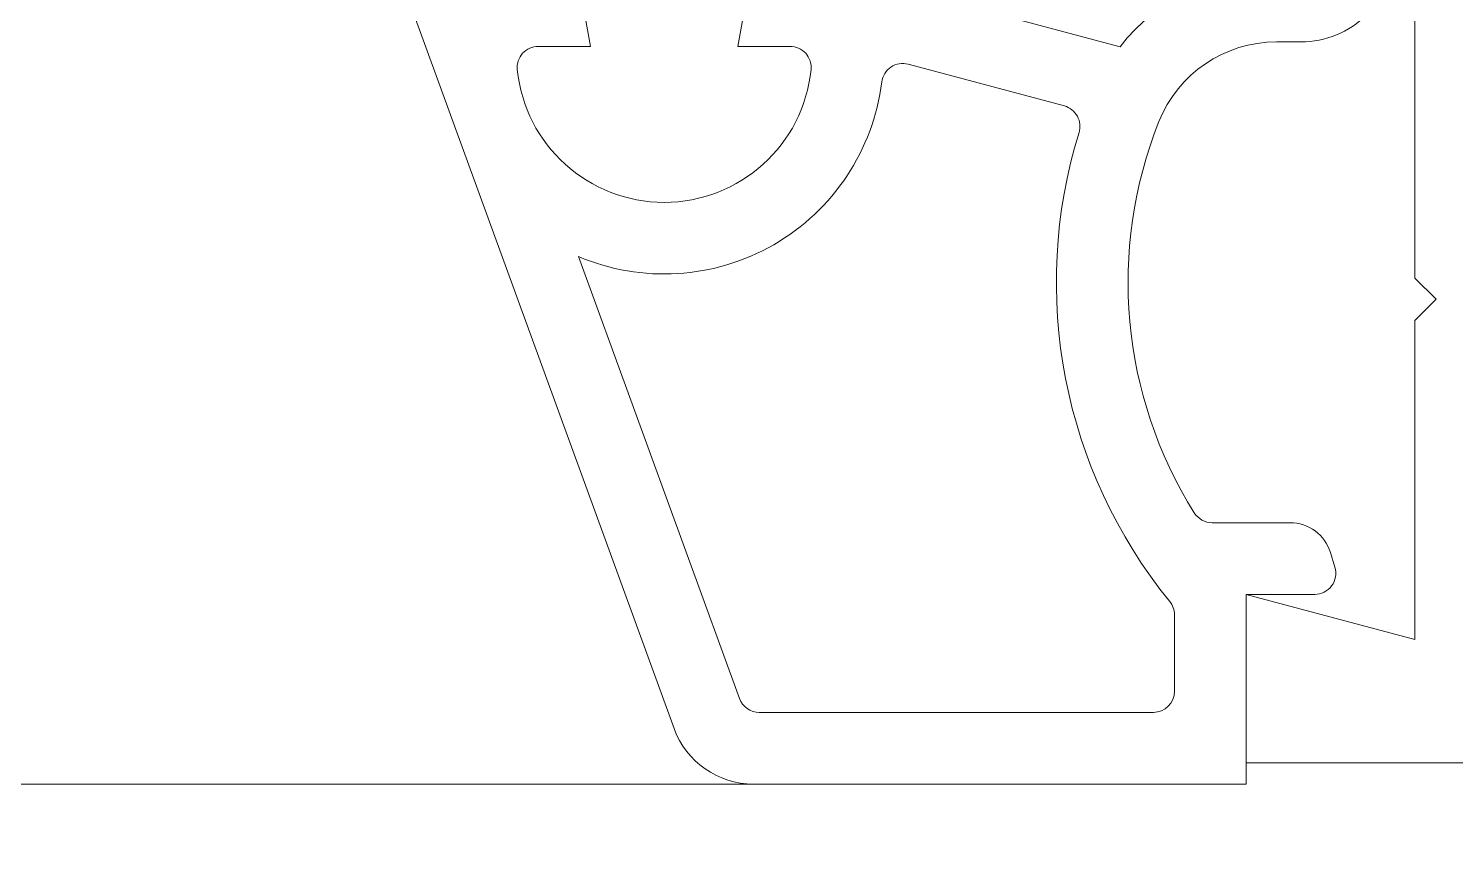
# Model space of a CAD drawing. Header units: millimetres. Extents: x 14753 to 45183, y 5640 to 19518.
# Drawn here: x 41681.58 to 41689.28, y 18254.68 to 18259.09 of the extents above; entities that cross this region are included whole.
import ezdxf

# ---------------------------------------------------------------- set-up
doc = ezdxf.new("R2010")
doc.units = ezdxf.units.MM
doc.linetypes.add('DASHDOT2', pattern=[0.5, 0.25, -0.125, 0, -0.125])
doc.linetypes.add('HIDDEN', pattern=[0.375, 0.25, -0.125])
doc.layers.add('5', color=5, linetype='HIDDEN')
doc.layers.add('tarama', color=253, linetype='Continuous')
doc.layers.add('pvc', color=253, linetype='Continuous', lineweight=9)

# ---------------------------------------------------------------- blocks, each defined once
blk = doc.blocks.new('A$C1A495F32')
at = {"layer": 'pvc'}
blk.add_line((3.954143, 3.653873), (5.135204, 3.653873), dxfattribs=at)
for points in [[(5.174895, 3.715107), (5.174895, 3.684237), (5.17616, 3.682972), (5.174895, 3.681707), (5.174895, 3.662546), (5.16477, 3.665259), (5.16477, 3.655138), (5.309, 3.655138, 0.414214)], [(5.174895, 3.715107), (5.174895, 3.684237), (5.17616, 3.682972), (5.174895, 3.681707), (5.174895, 3.662546), (5.16477, 3.665259), (5.16477, 3.655138), (5.309, 3.655138, 0.414214)], [(5.174895, 3.715107), (5.174895, 3.684237), (5.17616, 3.682972), (5.174895, 3.681707), (5.174895, 3.662546), (5.16477, 3.665259), (5.16477, 3.655138), (5.309, 3.655138, 0.414214)], [(5.174895, 3.715107), (5.174895, 3.684237), (5.17616, 3.682972), (5.174895, 3.681707), (5.174895, 3.662546), (5.16477, 3.665259), (5.16477, 3.655138), (5.309, 3.655138, 0.414214)], [(5.174895, 3.715107), (5.174895, 3.684237), (5.17616, 3.682972), (5.174895, 3.681707), (5.174895, 3.662546), (5.16477, 3.665259), (5.16477, 3.655138), (5.309, 3.655138, 0.414214)], [(5.174895, 3.715107), (5.174895, 3.684237), (5.17616, 3.682972), (5.174895, 3.681707), (5.174895, 3.662546), (5.16477, 3.665259), (5.16477, 3.655138), (5.309, 3.655138, 0.414214)], [(5.174895, 3.715107), (5.174895, 3.684237), (5.17616, 3.682972), (5.174895, 3.681707), (5.174895, 3.662546), (5.16477, 3.665259), (5.16477, 3.655138), (5.309, 3.655138, 0.414214)], [(5.166584, 3.702721, 0.231342), (5.157199, 3.698133), (5.142956, 3.701949)], [(5.134948, 3.701949), (5.134279, 3.698154), (5.137403, 3.698154, -0.443865), (5.138662, 3.696762, -0.904534), (5.121039, 3.696762, -0.443867), (5.122297, 3.698154), (5.122297, 3.698154), (5.125422, 3.698154), (5.124753, 3.701949)], [(5.11478, 3.700252), (5.130449, 3.657202, 0.315299), (5.135204, 3.653873), (5.16477, 3.653873), (5.16477, 3.665259), (5.16888, 3.665259, 0.504041), (5.17009, 3.666894), (5.169822, 3.66777, 0.329751), (5.167402, 3.669561), (5.162728, 3.669561, -0.258321), (5.161656, 3.670154, -0.239114), (5.159532, 3.693638), (5.159532, 3.693638), (5.159532, 3.693638, -0.307032), (5.166584, 3.698419), (5.168055, 3.698419, 0.414214), (5.173622, 3.703986)], [(5.166584, 3.702721, 0.231342), (5.157199, 3.698133), (5.142956, 3.701949)], [(5.134948, 3.701949), (5.134279, 3.698154), (5.137403, 3.698154, -0.443865), (5.138662, 3.696762, -0.904534), (5.121039, 3.696762, -0.443867), (5.122297, 3.698154), (5.122297, 3.698154), (5.125422, 3.698154), (5.124753, 3.701949)], [(5.11478, 3.700252), (5.130449, 3.657202, 0.315299), (5.135204, 3.653873), (5.16477, 3.653873), (5.16477, 3.665259), (5.16888, 3.665259, 0.504041), (5.17009, 3.666894), (5.169822, 3.66777, 0.329751), (5.167402, 3.669561), (5.162728, 3.669561, -0.258321), (5.161656, 3.670154, -0.239114), (5.159532, 3.693638), (5.159532, 3.693638), (5.159532, 3.693638, -0.307032), (5.166584, 3.698419), (5.168055, 3.698419, 0.414214), (5.173622, 3.703986)], [(5.166584, 3.702721, 0.231342), (5.157199, 3.698133), (5.142956, 3.701949)], [(5.134948, 3.701949), (5.134279, 3.698154), (5.137403, 3.698154, -0.443865), (5.138662, 3.696762, -0.904534), (5.121039, 3.696762, -0.443867), (5.122297, 3.698154), (5.122297, 3.698154), (5.125422, 3.698154), (5.124753, 3.701949)], [(5.11478, 3.700252), (5.130449, 3.657202, 0.315299), (5.135204, 3.653873), (5.16477, 3.653873), (5.16477, 3.665259), (5.16888, 3.665259, 0.504041), (5.17009, 3.666894), (5.169822, 3.66777, 0.329751), (5.167402, 3.669561), (5.162728, 3.669561, -0.258321), (5.161656, 3.670154, -0.239114), (5.159532, 3.693638), (5.159532, 3.693638), (5.159532, 3.693638, -0.307032), (5.166584, 3.698419), (5.168055, 3.698419, 0.414214), (5.173622, 3.703986)], [(5.166584, 3.702721, 0.231342), (5.157199, 3.698133), (5.142956, 3.701949)], [(5.134948, 3.701949), (5.134279, 3.698154), (5.137403, 3.698154, -0.443865), (5.138662, 3.696762, -0.904534), (5.121039, 3.696762, -0.443867), (5.122297, 3.698154), (5.122297, 3.698154), (5.125422, 3.698154), (5.124753, 3.701949)], [(5.11478, 3.700252), (5.130449, 3.657202, 0.315299), (5.135204, 3.653873), (5.16477, 3.653873), (5.16477, 3.665259), (5.16888, 3.665259, 0.504041), (5.17009, 3.666894), (5.169822, 3.66777, 0.329751), (5.167402, 3.669561), (5.162728, 3.669561, -0.258321), (5.161656, 3.670154, -0.239114), (5.159532, 3.693638), (5.159532, 3.693638), (5.159532, 3.693638, -0.307032), (5.166584, 3.698419), (5.168055, 3.698419, 0.414214), (5.173622, 3.703986)], [(5.166584, 3.702721, 0.231342), (5.157199, 3.698133), (5.142956, 3.701949)], [(5.134948, 3.701949), (5.134279, 3.698154), (5.137403, 3.698154, -0.443865), (5.138662, 3.696762, -0.904534), (5.121039, 3.696762, -0.443867), (5.122297, 3.698154), (5.122297, 3.698154), (5.125422, 3.698154), (5.124753, 3.701949)], [(5.11478, 3.700252), (5.130449, 3.657202, 0.315299), (5.135204, 3.653873), (5.16477, 3.653873), (5.16477, 3.665259), (5.16888, 3.665259, 0.504041), (5.17009, 3.666894), (5.169822, 3.66777, 0.329751), (5.167402, 3.669561), (5.162728, 3.669561, -0.258321), (5.161656, 3.670154, -0.239114), (5.159532, 3.693638), (5.159532, 3.693638), (5.159532, 3.693638, -0.307032), (5.166584, 3.698419), (5.168055, 3.698419, 0.414214), (5.173622, 3.703986)], [(5.166584, 3.702721, 0.231342), (5.157199, 3.698133), (5.142956, 3.701949)], [(5.134948, 3.701949), (5.134279, 3.698154), (5.137403, 3.698154, -0.443865), (5.138662, 3.696762, -0.904534), (5.121039, 3.696762, -0.443867), (5.122297, 3.698154), (5.122297, 3.698154), (5.125422, 3.698154), (5.124753, 3.701949)], [(5.11478, 3.700252), (5.130449, 3.657202, 0.315299), (5.135204, 3.653873), (5.16477, 3.653873), (5.16477, 3.665259), (5.16888, 3.665259, 0.504041), (5.17009, 3.666894), (5.169822, 3.66777, 0.329751), (5.167402, 3.669561), (5.162728, 3.669561, -0.258321), (5.161656, 3.670154, -0.239114), (5.159532, 3.693638), (5.159532, 3.693638), (5.159532, 3.693638, -0.307032), (5.166584, 3.698419), (5.168055, 3.698419, 0.414214), (5.173622, 3.703986)], [(5.166584, 3.702721, 0.231342), (5.157199, 3.698133), (5.142956, 3.701949)], [(5.134948, 3.701949), (5.134279, 3.698154), (5.137403, 3.698154, -0.443865), (5.138662, 3.696762, -0.904534), (5.121039, 3.696762, -0.443867), (5.122297, 3.698154), (5.122297, 3.698154), (5.125422, 3.698154), (5.124753, 3.701949)], [(5.11478, 3.700252), (5.130449, 3.657202, 0.315299), (5.135204, 3.653873), (5.16477, 3.653873), (5.16477, 3.665259), (5.16888, 3.665259, 0.504041), (5.17009, 3.666894), (5.169822, 3.66777, 0.329751), (5.167402, 3.669561), (5.162728, 3.669561, -0.258321), (5.161656, 3.670154, -0.239114), (5.159532, 3.693638), (5.159532, 3.693638), (5.159532, 3.693638, -0.307032), (5.166584, 3.698419), (5.168055, 3.698419, 0.414214), (5.173622, 3.703986)]]:
    blk.add_lwpolyline(points, format="xyb", dxfattribs=at)
blk.add_lwpolyline([(5.159203, 3.658174, 0.414213), (5.160468, 3.659439), (5.160468, 3.664035, 0.172353), (5.160184, 3.664833, -0.250877), (5.15474, 3.692978, 0.425599), (5.153859, 3.694575), (5.14449, 3.697085, 0.455155), (5.142907, 3.69602, -0.497849), (5.124715, 3.685534), (5.13437, 3.659007, 0.315298), (5.135559, 3.658174), (5.135559, 3.658174)], format="xyb", close=True, dxfattribs=at)
at = {"layer": 'tarama', "linetype": 'DASHDOT2', "ltscale": 50}
blk.add_circle((3.75, 3.75), 3.75, dxfattribs=at)

msp = doc.modelspace()

# ---------------------------------------------------------------- block references
at = {"layer": '5', "color": 8, "linetype": 'ByBlock', "xscale": 90.00000000014552, "yscale": 90.00000000014552, "zscale": 90.00000000014552}
msp.add_blockref('A$C1A495F32', (41223.3256, 17926.1605, -574.2036), dxfattribs=at)

doc.saveas('drawing.dxf')
